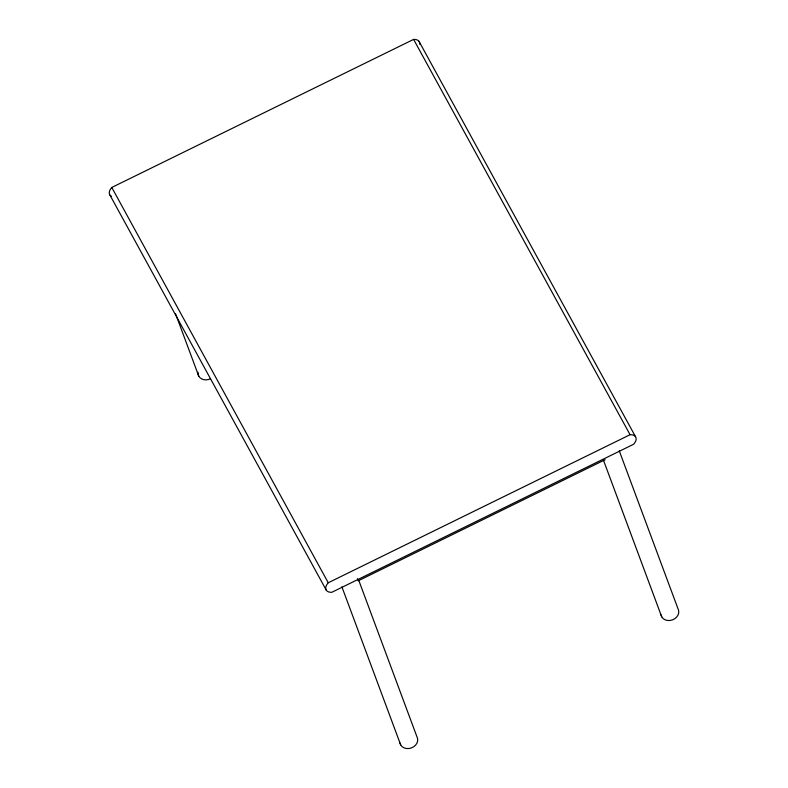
<?xml version="1.0" encoding="UTF-8"?>
<svg xmlns="http://www.w3.org/2000/svg" width="788" height="788" viewBox="0 0 788 788"><rect width="100%" height="100%" fill="white"/><g stroke="black" fill="none" stroke-linecap="round" stroke-linejoin="round"><path stroke-width="1.18" d="M111.541 196.37A11.387 6.324 -28.7 0 1 111.778 187.455L413.611 39.4A11.387 6.324 -28.7 0 1 419.659 44.227M630.075 434.7A11.387 6.324 -28.7 0 1 633.631 444.255L331.797 592.31A11.387 6.324 -28.7 0 1 328.241 582.756L630.075 434.7L413.611 39.4M605.154 459.69L358.235 580.805L357.427 578.638M418.999 41.311L635.473 436.621M111.778 187.455L328.241 582.756M109.936 195.089L326.399 590.389M619.26 450.805L678.015 608.799A9.111 7.545 -20.4 0 1 672.4 619.91A9.111 7.545 -20.4 0 1 661.043 614.945M603.519 460.35L661.703 616.797M358.786 580.401L416.97 736.849A9.111 7.545 -20.4 0 1 411.356 747.95A9.111 7.545 -20.4 0 1 399.999 742.995M341.903 586.853L400.659 744.847M175.586 313.841L198.743 376.122M210.544 378.762A9.111 7.545 -20.4 0 1 198.015 372.261"/></g></svg>
